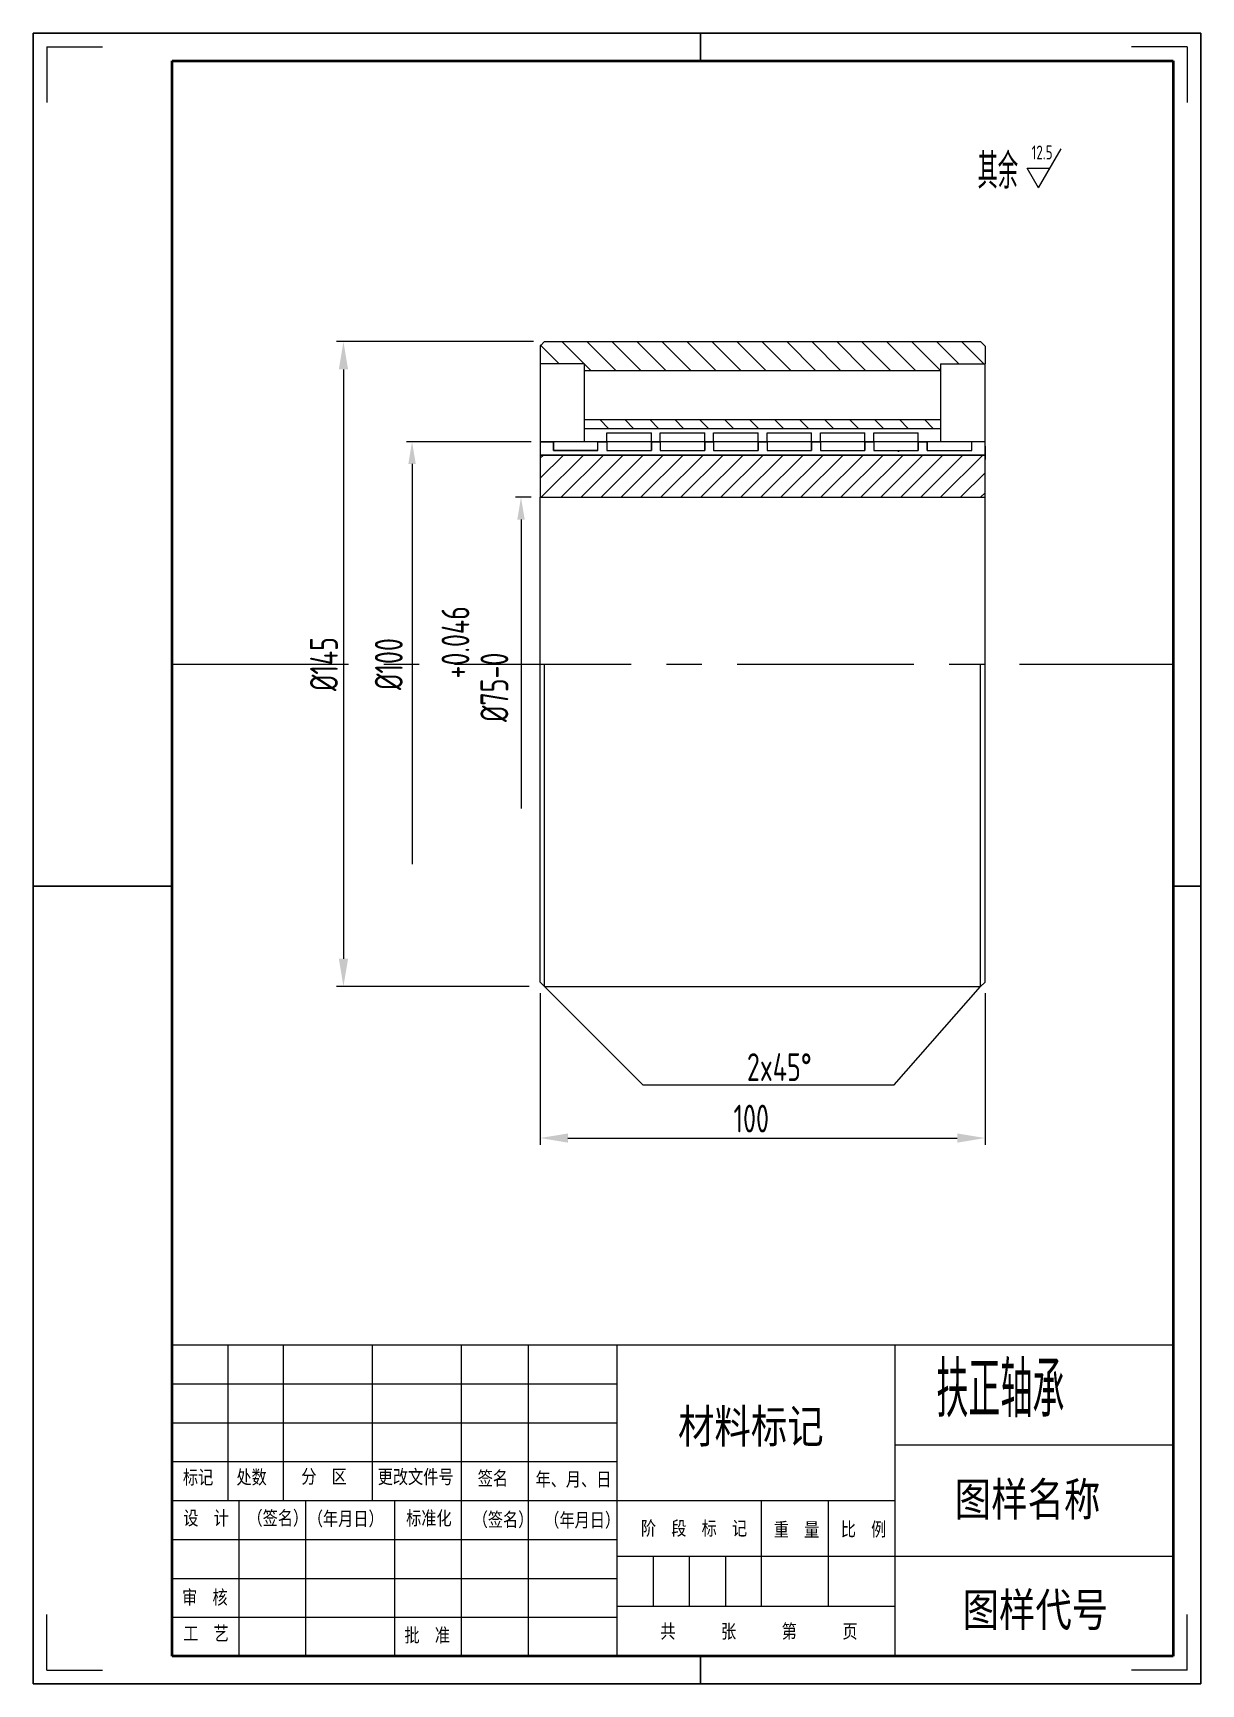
# Model space of a CAD drawing. Header units: millimetres. Extents: x 436 to 5898, y 1945 to 3729.
# Drawn here: x 1483.6 to 1693.6, y 2993.3 to 3290.3 of the extents above; entities that cross this region are included whole.
import ezdxf

# ---------------------------------------------------------------- set-up
doc = ezdxf.new("R2010")
doc.units = ezdxf.units.MM
doc.linetypes.add('CENTER', pattern=[50.8, 31.75, -6.35, 6.35, -6.35])
for name, color, linetype, lineweight in [('中心线层', 1, 'CENTER', 25), ('总内框线', 7, 'Continuous', 50), ('总外框线', 7, 'Continuous', 30), ('标注层', 3, 'Continuous', 25)]:
    doc.layers.add(name, color=color, linetype=linetype, lineweight=lineweight)
doc.styles.add('陈杰（2）', font='gbenor.shx', dxfattribs={"width": 0.8, "bigfont": 'gbcbig.shx'})
doc.dimstyles.new('副本 ISO-25$0', dxfattribs={"dimtxt": 5, "dimasz": 5, "dimexe": 1.25, "dimexo": 2, "dimgap": 1, "dimtad": 1, "dimdec": 3, "dimlfac": 3.999915, "dimdsep": 46, "dimtxsty": '陈杰（2）', "dimcen": 2.5, "dimadec": 0, "dimazin": 0, "dimtfac": 1, "dimtdec": 3, "dimtmove": 1, "dimatfit": 3, "dimfxl": 1, "dimarcsym": 0})
pattern_1 = [(50, (-2049.93, 88.41), (109.3108, -9.5635), [11.43, -125.73]), (355, (-2049.93, 88.41), (-21.146, 114.634), [9.144, -100.5844]), (100.4514, (-2040.82, 87.62), (88.1647, 105.0707), [9.714, -106.8541]), (46.1842, (-2049.93, 118.9), (162.6474, -25.2254), [17.145, -188.595]), (96.6356, (-2036.38, 116.8), (142.4425, 148.4557), [14.571, -160.2814]), (351.184, (-2049.93, 118.9), (142.4425, 148.4557), [13.716, -150.876]), (21, (-2034.69, 111.27), (90.9686, -61.3591), [11.43, -125.73]), (326, (-2034.69, 111.27), (37.0812, 110.5128), [9.144, -100.584]), (71.4514, (-2027.11, 106.16), (128.0499, 49.1537), [9.714, -106.854]), (37.5, (-2049.93, 88.414), (1.85316, 50.73302), [0, -99.3648, 0, -102.108, 0, -100.965]), (7.5, (-2049.93, 88.414), (40.0918, 60.10834), [0, -58.2168, 0, -97.0788, 0, -38.481]), (327.5, (-2083.916, 88.414), (81.35436, -3.43725), [0, -38.1, 0, -118.872, 0, -157.734]), (317.5, (-2099.156, 88.414), (88.8775, 15.2559), [0, -49.53, 0, -78.9432, 0, -112.014])]

# ---------------------------------------------------------------- blocks, each defined once
blk = doc.blocks.new('*D35')
at = {"layer": 'Defpoints', "color": 0, "transparency": 16777216}
for p in [(1575.54, 3234.77), (1539.37, 3118.77), (1574.74, 3118.77)]:
    blk.add_point(p, dxfattribs=at)
at = {"layer": '标注层', "color": 0, "lineweight": -2, "transparency": 16777216}
for p, q in [((1573.54, 3234.77), (1538.12, 3234.77)), ((1539.37, 3229.77), (1539.37, 3123.77)), ((1572.74, 3118.77), (1538.12, 3118.77))]:
    blk.add_line(p, q, dxfattribs=at)
at = {"layer": '标注层', "color": 0, "transparency": 16777216}
for points in [[(1538.54, 3229.77), (1540.21, 3229.77), (1539.37, 3234.77)], [(1538.54, 3123.77), (1540.21, 3123.77), (1539.37, 3118.77)]]:
    blk.add_solid(points, dxfattribs=at)
at = {"layer": '标注层', "color": 0, "transparency": 16777216, "insert": (1535.87, 3176.77), "char_height": 5, "attachment_point": 5, "rotation": 90, "style": '陈杰（2）'}
blk.add_mtext('%%C145', dxfattribs=at)
blk = doc.blocks.new('*D36')
at = {"layer": 'Defpoints', "color": 0, "transparency": 16777216}
for p in [(1574.74, 3119.57), (1654.74, 3119.57), (1654.74, 3091.5)]:
    blk.add_point(p, dxfattribs=at)
at = {"layer": '标注层', "color": 0, "lineweight": -2, "transparency": 16777216}
for p, q in [((1574.74, 3117.57), (1574.74, 3090.25)), ((1654.74, 3117.57), (1654.74, 3090.25)), ((1579.74, 3091.5), (1649.74, 3091.5))]:
    blk.add_line(p, q, dxfattribs=at)
at = {"layer": '标注层', "color": 0, "transparency": 16777216}
for points in [[(1579.74, 3092.33), (1579.74, 3090.67), (1574.74, 3091.5)], [(1649.74, 3092.33), (1649.74, 3090.67), (1654.74, 3091.5)]]:
    blk.add_solid(points, dxfattribs=at)
at = {"layer": '标注层', "color": 0, "transparency": 16777216, "insert": (1612.7, 3095), "char_height": 5, "attachment_point": 5, "style": '陈杰（2）'}
blk.add_mtext('100', dxfattribs=at)

msp = doc.modelspace()

# ---------------------------------------------------------------- hatches: boundary and pattern name
h = msp.add_hatch()
h.set_pattern_fill('ANSI31', color=2, angle=90)
h.set_pattern_definition([(135, (-2403.531, 88.4144), (-2.245064, -2.245064), [])])
h.paths.add_polyline_path([(1646.73577, 3219.17095), (1646.73577, 3220.77095), (1582.73577, 3220.77095), (1582.73577, 3219.17095)])
h = msp.add_hatch()
h.set_pattern_fill('AR-CONC', color=2, scale=0.6)
h.set_pattern_definition(pattern_1)
h.paths.add_polyline_path([(1586.73577, 3218.37095), (1594.73577, 3218.37095), (1594.73577, 3216.77095), (1596.33577, 3216.77095), (1596.33577, 3218.37095), (1604.33577, 3218.37095), (1604.33577, 3216.77095), (1605.93577, 3216.77095), (1605.93577, 3218.37095), (1613.93577, 3218.37095), (1613.93577, 3216.77095), (1615.53577, 3216.77095), (1615.53577, 3218.37095), (1623.53577, 3218.37095), (1623.53577, 3216.77095), (1625.13577, 3216.77095), (1625.13577, 3218.37095), (1633.13577, 3218.37095), (1633.13577, 3216.77095), (1634.73577, 3216.77095), (1634.73577, 3218.37095), (1642.73577, 3218.37095), (1642.73577, 3216.77095), (1646.73577, 3216.77095), (1646.73577, 3219.17095), (1582.73577, 3219.17095), (1582.73577, 3216.77095), (1586.73577, 3216.77095)])
h.paths.add_polyline_path([(1654.73577, 3214.37095), (1654.73577, 3216.77095), (1652.33577, 3216.77095), (1652.33577, 3215.17095), (1644.33577, 3215.17095), (1644.33577, 3216.77095), (1642.73577, 3216.77095), (1642.73577, 3215.17095), (1634.73577, 3215.17095), (1634.73577, 3216.77095), (1633.13577, 3216.77095), (1633.13577, 3215.17095), (1625.13577, 3215.17095), (1625.13577, 3216.77095), (1623.53577, 3216.77095), (1623.53577, 3215.17095), (1615.53577, 3215.17095), (1615.53577, 3216.77095), (1613.93577, 3216.77095), (1613.93577, 3215.17095), (1605.93577, 3215.17095), (1605.93577, 3216.77095), (1604.33577, 3216.77095), (1604.33577, 3215.17095), (1596.33577, 3215.17095), (1596.33577, 3216.77095), (1594.73577, 3216.77095), (1594.73577, 3215.17095), (1586.73577, 3215.17095), (1586.73577, 3216.77095), (1585.13577, 3216.77095), (1585.13577, 3215.17095), (1577.13577, 3215.17095), (1577.13577, 3216.77095), (1574.73577, 3216.77095), (1574.73577, 3214.37095)])
h = msp.add_hatch()
h.set_pattern_fill('AR-CONC', color=2, scale=0.6)
h.set_pattern_definition(pattern_1)
h.paths.add_polyline_path([(1594.73577, 3215.17095), (1586.73577, 3215.17095), (1586.73577, 3216.77095), (1585.13577, 3216.77095), (1585.13577, 3215.17095), (1577.13577, 3215.17095), (1577.13577, 3216.77095), (1574.73577, 3216.77095), (1574.73577, 3214.37095), (1654.73577, 3214.37095), (1654.73577, 3216.77095), (1652.33577, 3216.77095), (1652.33577, 3215.17095), (1644.33577, 3215.17095), (1644.33577, 3216.77095), (1642.73577, 3216.77095), (1642.73577, 3215.17095), (1634.73577, 3215.17095), (1634.73577, 3216.77095), (1633.13577, 3216.77095), (1633.13577, 3215.17095), (1625.13577, 3215.17095), (1625.13577, 3216.77095), (1623.53577, 3216.77095), (1623.53577, 3215.17095), (1615.53577, 3215.17095), (1615.53577, 3216.77095), (1613.93577, 3216.77095), (1613.93577, 3215.17095), (1605.93577, 3215.17095), (1605.93577, 3216.77095), (1604.33577, 3216.77095), (1604.33577, 3215.17095), (1596.33577, 3215.17095), (1596.33577, 3216.77095), (1594.73577, 3216.77095)])
h = msp.add_hatch()
h.set_pattern_fill('AR-CONC', color=2, scale=0.6)
h.set_pattern_definition(pattern_1)
h.paths.add_polyline_path([(1586.73577, 3215.17095), (1586.73577, 3216.77095), (1585.13577, 3216.77095), (1585.13577, 3215.17095), (1577.13577, 3215.17095), (1577.13577, 3216.77095), (1574.73577, 3216.77095), (1574.73577, 3214.37095), (1654.73577, 3214.37095), (1654.73577, 3216.77095), (1652.33577, 3216.77095), (1652.33577, 3215.17095), (1644.33577, 3215.17095), (1644.33577, 3216.77095), (1642.73577, 3216.77095), (1642.73577, 3215.17095), (1634.73577, 3215.17095), (1634.73577, 3216.77095), (1633.13577, 3216.77095), (1633.13577, 3215.17095), (1625.13577, 3215.17095), (1625.13577, 3216.77095), (1623.53577, 3216.77095), (1623.53577, 3215.17095), (1615.53577, 3215.17095), (1615.53577, 3216.77095), (1613.93577, 3216.77095), (1613.93577, 3215.17095), (1605.93577, 3215.17095), (1605.93577, 3216.77095), (1604.33577, 3216.77095), (1604.33577, 3215.17095), (1596.33577, 3215.17095), (1596.33577, 3216.77095), (1594.73577, 3216.77095), (1594.73577, 3215.17095)])
h = msp.add_hatch()
h.set_pattern_fill('AR-CONC', color=2, scale=0.6)
h.set_pattern_definition(pattern_1)
h.paths.add_polyline_path([(1654.73577, 3214.37095), (1654.73577, 3216.77095), (1652.33577, 3216.77095), (1652.33577, 3215.17095), (1644.33577, 3215.17095), (1644.33577, 3216.77095), (1642.73577, 3216.77095), (1642.73577, 3215.17095), (1634.73577, 3215.17095), (1634.73577, 3216.77095), (1633.13577, 3216.77095), (1633.13577, 3215.17095), (1625.13577, 3215.17095), (1625.13577, 3216.77095), (1623.53577, 3216.77095), (1623.53577, 3215.17095), (1615.53577, 3215.17095), (1615.53577, 3216.77095), (1613.93577, 3216.77095), (1613.93577, 3215.17095), (1605.93577, 3215.17095), (1605.93577, 3216.77095), (1604.33577, 3216.77095), (1604.33577, 3215.17095), (1596.33577, 3215.17095), (1596.33577, 3216.77095), (1594.73577, 3216.77095), (1594.73577, 3215.17095), (1586.73577, 3215.17095), (1586.73577, 3216.77095), (1585.13577, 3216.77095), (1585.13577, 3215.17095), (1577.13577, 3215.17095), (1577.13577, 3216.77095), (1574.73577, 3216.77095), (1574.73577, 3214.37095)])
h = msp.add_hatch()
h.set_pattern_fill('AR-CONC', color=2, scale=0.6)
h.set_pattern_definition(pattern_1)
h.paths.add_polyline_path([(1654.73577, 3214.37095), (1654.73577, 3216.77095), (1652.33577, 3216.77095), (1652.33577, 3215.17095), (1644.33577, 3215.17095), (1644.33577, 3216.77095), (1642.73577, 3216.77095), (1642.73577, 3215.17095), (1634.73577, 3215.17095), (1634.73577, 3216.77095), (1633.13577, 3216.77095), (1633.13577, 3215.17095), (1625.13577, 3215.17095), (1625.13577, 3216.77095), (1623.53577, 3216.77095), (1623.53577, 3215.17095), (1615.53577, 3215.17095), (1615.53577, 3216.77095), (1613.93577, 3216.77095), (1613.93577, 3215.17095), (1605.93577, 3215.17095), (1605.93577, 3216.77095), (1604.33577, 3216.77095), (1604.33577, 3215.17095), (1596.33577, 3215.17095), (1596.33577, 3216.77095), (1594.73577, 3216.77095), (1594.73577, 3215.17095), (1586.73577, 3215.17095), (1586.73577, 3216.77095), (1585.13577, 3216.77095), (1585.13577, 3215.17095), (1577.13577, 3215.17095), (1577.13577, 3216.77095), (1574.73577, 3216.77095), (1574.73577, 3214.37095)])
h = msp.add_hatch()
h.set_pattern_fill('AR-CONC', color=2, scale=0.6)
h.set_pattern_definition(pattern_1)
h.paths.add_polyline_path([(1574.73577, 3214.37095), (1654.73577, 3214.37095), (1654.73577, 3216.77095), (1652.33577, 3216.77095), (1652.33577, 3215.17095), (1644.33577, 3215.17095), (1644.33577, 3216.77095), (1642.73577, 3216.77095), (1642.73577, 3215.17095), (1634.73577, 3215.17095), (1634.73577, 3216.77095), (1633.13577, 3216.77095), (1633.13577, 3215.17095), (1625.13577, 3215.17095), (1625.13577, 3216.77095), (1623.53577, 3216.77095), (1623.53577, 3215.17095), (1615.53577, 3215.17095), (1615.53577, 3216.77095), (1613.93577, 3216.77095), (1613.93577, 3215.17095), (1605.93577, 3215.17095), (1605.93577, 3216.77095), (1604.33577, 3216.77095), (1604.33577, 3215.17095), (1596.33577, 3215.17095), (1596.33577, 3216.77095), (1594.73577, 3216.77095), (1594.73577, 3215.17095), (1586.73577, 3215.17095), (1586.73577, 3216.77095), (1585.13577, 3216.77095), (1585.13577, 3215.17095), (1577.13577, 3215.17095), (1577.13577, 3216.77095), (1574.73577, 3216.77095)])
h = msp.add_hatch()
h.set_pattern_fill('ANSI31', color=2, scale=0.8)
h.set_pattern_definition([(45, (-2049.931, 88.4144), (-1.7960512, 1.7960512), [])])
h.paths.add_polyline_path([(1654.73577, 3206.77095), (1654.73577, 3214.37095), (1574.73577, 3214.37095), (1574.73577, 3206.77095)])
at = {"layer": '标注层'}
h = msp.add_hatch(dxfattribs=at)
h.set_pattern_fill('ANSI31', color=2, angle=90)
h.set_pattern_definition([(135, (-3144.9633, 1214.224), (-2.245064, -2.245064), [])])
h.paths.add_polyline_path([(1601.54457, 3234.77095), (1574.73577, 3234.77095), (1574.73577, 3230.77095), (1582.73577, 3230.77095), (1582.73577, 3229.57095), (1646.73577, 3229.57095), (1646.73577, 3230.77095), (1654.73577, 3230.77095), (1654.73577, 3234.77095), (1602.07257, 3234.77095)])

# ---------------------------------------------------------------- linework, layer by layer
for p, q in [((1691.07254, 3287.79513), (1681.07254, 3287.79513)), ((1691.07254, 3287.79513), (1691.07254, 3277.79513)), ((1486.05893, 3287.78976), (1496.05893, 3287.78976)), ((1486.05893, 3287.78976), (1486.05893, 3277.78976)), ((1575.53577, 3234.77095), (1574.73577, 3233.97095)), ((1575.53577, 3234.77095), (1653.93577, 3234.77095)), ((1601.54457, 3234.77095), (1602.07257, 3234.77095)), ((1654.73577, 3233.97095), (1653.93577, 3234.77095)), ((1574.73577, 3233.97095), (1574.73577, 3206.77095)), ((1654.73577, 3233.97095), (1654.73577, 3230.77095)), ((1582.73577, 3230.77095), (1574.73577, 3230.77095)), ((1582.73577, 3216.77095), (1582.73577, 3230.77095)), ((1582.73577, 3229.57095), (1646.73577, 3229.57095)), ((1646.73577, 3230.77095), (1646.73577, 3216.77095)), ((1646.73577, 3230.77095), (1654.73577, 3230.77095)), ((1654.73577, 3119.57095), (1654.73577, 3230.77095)), ((1654.73577, 3216.77095), (1654.73577, 3224.37095)), ((1582.73577, 3220.77095), (1646.73577, 3220.77095)), ((1654.73577, 3216.77095), (1574.73577, 3216.77095)), ((1574.73577, 3216.77095), (1577.13577, 3216.77095)), ((1577.13577, 3216.77095), (1574.73577, 3216.77095)), ((1574.73577, 3216.77095), (1574.73577, 3214.37095)), ((1574.73577, 3216.77095), (1577.13577, 3216.77095)), ((1577.13577, 3215.17095), (1577.13577, 3216.77095)), ((1577.13577, 3216.77095), (1577.13577, 3215.17095)), ((1582.73577, 3219.17095), (1646.73577, 3219.17095)), ((1585.13577, 3215.17095), (1585.13577, 3216.77095)), ((1585.13577, 3215.17095), (1585.13577, 3216.77095)), ((1585.13577, 3216.77095), (1586.73577, 3216.77095)), ((1586.73577, 3216.77095), (1586.73577, 3218.37095)), ((1586.73577, 3218.37095), (1594.73577, 3218.37095)), ((1586.73577, 3216.77095), (1586.73577, 3215.17095)), ((1586.73577, 3216.77095), (1586.73577, 3215.17095)), ((1594.73577, 3216.77095), (1594.73577, 3218.37095)), ((1594.73577, 3216.77095), (1594.73577, 3215.17095)), ((1594.73577, 3216.77095), (1596.33577, 3216.77095)), ((1594.73577, 3215.17095), (1594.73577, 3216.77095)), ((1596.33577, 3216.77095), (1596.33577, 3218.37095)), ((1596.33577, 3218.37095), (1604.33577, 3218.37095)), ((1596.33577, 3216.77095), (1596.33577, 3215.17095)), ((1596.33577, 3216.77095), (1596.33577, 3215.17095)), ((1604.33577, 3216.77095), (1604.33577, 3218.37095)), ((1604.33577, 3216.77095), (1604.33577, 3215.17095)), ((1604.33577, 3215.17095), (1604.33577, 3216.77095)), ((1604.33577, 3216.77095), (1605.93577, 3216.77095)), ((1605.93577, 3216.77095), (1605.93577, 3218.37095)), ((1605.93577, 3218.37095), (1613.93577, 3218.37095)), ((1605.93577, 3216.77095), (1605.93577, 3215.17095)), ((1605.93577, 3216.77095), (1605.93577, 3215.17095)), ((1613.93577, 3216.77095), (1613.93577, 3218.37095)), ((1613.93577, 3216.77095), (1613.93577, 3215.17095)), ((1613.93577, 3215.17095), (1613.93577, 3216.77095)), ((1613.93577, 3216.77095), (1615.53577, 3216.77095)), ((1615.53577, 3216.77095), (1615.53577, 3218.37095)), ((1615.53577, 3218.37095), (1623.53577, 3218.37095)), ((1615.53577, 3216.77095), (1615.53577, 3215.17095)), ((1615.53577, 3216.77095), (1615.53577, 3215.17095)), ((1623.53577, 3216.77095), (1623.53577, 3218.37095)), ((1623.53577, 3216.77095), (1623.53577, 3215.17095)), ((1623.53577, 3215.17095), (1623.53577, 3216.77095)), ((1623.53577, 3216.77095), (1625.13577, 3216.77095)), ((1625.13577, 3216.77095), (1625.13577, 3218.37095)), ((1625.13577, 3218.37095), (1633.13577, 3218.37095)), ((1625.13577, 3216.77095), (1625.13577, 3215.17095)), ((1625.13577, 3216.77095), (1625.13577, 3215.17095)), ((1633.13577, 3216.77095), (1633.13577, 3218.37095)), ((1633.13577, 3216.77095), (1633.13577, 3215.17095)), ((1633.13577, 3216.77095), (1634.73577, 3216.77095)), ((1633.13577, 3215.17095), (1633.13577, 3216.77095)), ((1634.73577, 3216.77095), (1634.73577, 3218.37095)), ((1634.73577, 3218.37095), (1642.73577, 3218.37095)), ((1634.73577, 3216.77095), (1634.73577, 3215.17095)), ((1634.73577, 3216.77095), (1634.73577, 3215.17095)), ((1642.73577, 3216.77095), (1642.73577, 3218.37095)), ((1642.73577, 3216.77095), (1642.73577, 3215.17095)), ((1642.73577, 3215.17095), (1642.73577, 3216.77095)), ((1642.73577, 3216.77095), (1644.33577, 3216.77095)), ((1644.33577, 3215.17095), (1644.33577, 3216.77095)), ((1644.33577, 3216.77095), (1644.33577, 3215.17095)), ((1652.33577, 3215.17095), (1652.33577, 3216.77095)), ((1654.73577, 3214.37095), (1574.73577, 3214.37095)), ((1574.73577, 3214.37095), (1654.73577, 3214.37095)), ((1585.13577, 3215.17095), (1577.13577, 3215.17095)), ((1577.13577, 3215.17095), (1585.13577, 3215.17095)), ((1586.73577, 3215.17095), (1594.73577, 3215.17095)), ((1586.73577, 3215.17095), (1594.73577, 3215.17095)), ((1596.33577, 3215.17095), (1604.33577, 3215.17095)), ((1596.33577, 3215.17095), (1604.33577, 3215.17095)), ((1605.93577, 3215.17095), (1613.93577, 3215.17095)), ((1605.93577, 3215.17095), (1613.93577, 3215.17095)), ((1615.53577, 3215.17095), (1623.53577, 3215.17095)), ((1615.53577, 3215.17095), (1623.53577, 3215.17095)), ((1625.13577, 3215.17095), (1633.13577, 3215.17095)), ((1625.13577, 3215.17095), (1633.13577, 3215.17095)), ((1634.73577, 3215.17095), (1642.73577, 3215.17095)), ((1634.73577, 3215.17095), (1642.73577, 3215.17095)), ((1644.33577, 3215.17095), (1652.33577, 3215.17095)), ((1644.33577, 3215.17095), (1652.33577, 3215.17095)), ((1654.73577, 3213.57095), (1654.73577, 3215.97095)), ((1654.73577, 3215.97095), (1654.73577, 3213.57095)), ((1574.73577, 3206.77095), (1654.73577, 3206.77095)), ((1574.73577, 3119.57095), (1574.73577, 3206.77095)), ((1575.53577, 3118.77095), (1575.53577, 3176.77095)), ((1653.93577, 3118.77095), (1653.93577, 3176.77095)), ((1575.53577, 3118.77095), (1574.73577, 3119.57095)), ((1575.53577, 3118.77095), (1653.93577, 3118.77095)), ((1601.54457, 3118.77095), (1602.07257, 3118.77095)), ((1653.93577, 3118.77095), (1654.73577, 3119.57095)), ((1508.55893, 3054.28976), (1688.55893, 3054.28976)), ((1508.55893, 2998.28976), (1508.55893, 3054.28976)), ((1518.55893, 3054.28976), (1518.55893, 3026.28976)), ((1528.55893, 3054.28976), (1528.55893, 3026.28976)), ((1544.55893, 3054.28976), (1544.55893, 3026.28976)), ((1560.55893, 3054.28976), (1560.55893, 3026.28976)), ((1572.55893, 3054.28976), (1572.55893, 2998.28976)), ((1588.55893, 3054.28976), (1588.55893, 2998.28976)), ((1638.55893, 2998.28976), (1638.55893, 3054.28976)), ((1508.55893, 3047.28976), (1588.55893, 3047.28976)), ((1508.55893, 3040.28976), (1588.55893, 3040.28976)), ((1638.55893, 3036.28976), (1688.55893, 3036.28976)), ((1508.55893, 3033.28976), (1588.55893, 3033.28976)), ((1508.55893, 3026.28976), (1638.55893, 3026.28976)), ((1520.55893, 3026.28976), (1520.55893, 2998.28976)), ((1532.55893, 3026.28976), (1532.55893, 2998.28976)), ((1548.55893, 3026.28976), (1548.55893, 2998.28976)), ((1560.55893, 3026.28976), (1560.55893, 2998.28976)), ((1614.55893, 3007.28976), (1614.55893, 3026.28976)), ((1626.55893, 3007.28976), (1626.55893, 3026.28976)), ((1508.55893, 3019.28976), (1588.55893, 3019.28976)), ((1588.55893, 3016.28976), (1638.55893, 3016.28976)), ((1595.05893, 3016.28976), (1595.05893, 3007.28976)), ((1601.55893, 3016.28976), (1601.55893, 3007.28976)), ((1608.05893, 3016.28976), (1608.05893, 3007.28976)), ((1638.55893, 3016.28976), (1688.55893, 3016.28976)), ((1508.55893, 3012.28976), (1588.55893, 3012.28976)), ((1486.05893, 2995.78976), (1486.05893, 3005.78976)), ((1588.55893, 3007.28976), (1638.55893, 3007.28976)), ((1691.07254, 2995.7844), (1691.07254, 3005.7844)), ((1508.55893, 3005.28976), (1588.55893, 3005.28976)), ((1486.05893, 2995.78976), (1496.05893, 2995.78976)), ((1691.07254, 2995.7844), (1681.07254, 2995.7844))]:
    msp.add_line(p, q)
at = {"layer": '中心线层'}
msp.add_line((1508.55893, 3176.77095), (1688.55893, 3176.77095), dxfattribs=at)
at = {"layer": '总内框线'}
for p, q in [((1508.55893, 2998.28976), (1508.55893, 3285.28976)), ((1508.55893, 3285.28976), (1688.55893, 3285.28976)), ((1688.55893, 3285.28976), (1688.55893, 2998.28976)), ((1688.55893, 2998.28976), (1508.55893, 2998.28976))]:
    msp.add_line(p, q, dxfattribs=at)
at = {"layer": '总外框线'}
for p, q in [((1483.55893, 2993.28976), (1483.55893, 3290.28976)), ((1483.55893, 3290.28976), (1693.55893, 3290.28976)), ((1603.55893, 3290.28976), (1603.55893, 3285.28976)), ((1693.55893, 3290.28976), (1693.55893, 2993.28976)), ((1483.55893, 3136.78976), (1508.55893, 3136.78976)), ((1688.55893, 3136.78976), (1693.55893, 3136.78976)), ((1603.55893, 2993.28976), (1603.55893, 2998.28976)), ((1693.55893, 2993.28976), (1483.55893, 2993.28976))]:
    msp.add_line(p, q, dxfattribs=at)
at = {"layer": '标注层'}
for p, q in [((1664.35565, 3262.4572), (1668.40314, 3269.4572)), ((1664.35565, 3262.4572), (1662.3319, 3265.9572)), ((1662.3319, 3265.9572), (1666.3794, 3265.9572)), ((1573.13577, 3216.77095), (1550.70548, 3216.77095)), ((1551.70548, 3212.77095), (1551.70548, 3140.77095)), ((1573.13577, 3206.77095), (1570.29904, 3206.77095)), ((1571.29904, 3202.77095), (1571.29904, 3150.77095)), ((1575.53577, 3118.77095), (1593.21695, 3101.08977)), ((1638.36687, 3101.08977), (1653.93577, 3118.77095)), ((1593.21695, 3101.08977), (1638.36687, 3101.08977))]:
    msp.add_line(p, q, dxfattribs=at)
for points in [[(1551.03881, 3212.77095), (1552.37214, 3212.77095), (1551.70548, 3216.77095)], [(1570.63237, 3202.77095), (1571.96571, 3202.77095), (1571.29904, 3206.77095)]]:
    msp.add_solid(points, dxfattribs=at)

# ---------------------------------------------------------------- texts
at = {"width": 93.0192856, "attachment_point": 1, "style": '陈杰（2）'}
for s, insert, char_height in [('{\\fSimSun|b0|i0|c134|p2;材料标记}', (1599.52628, 3042.65158), 6), ('{\\fSimSun|b0|i0|c134|p2;标记}', (1510.51376, 3031.73029), 2.5), ('{\\fSimSun|b0|i0|c134|p2;处数}', (1520.13489, 3031.74519), 2.5), ('{\\fSimSun|b0|i0|c134|p2;分\u3000区}', (1531.79585, 3031.86935), 2.5), ('{\\fSimSun|b0|i0|c134|p2;更改文件号}', (1545.53062, 3031.81472), 2.5), ('{\\fSimSun|b0|i0|c134|p2;签名}', (1563.51501, 3031.55646), 2.5), ('{\\fSimSun|b0|i0|c134|p2;年、月、日}', (1573.90957, 3031.36277), 2.5), ('{\\fSimSun|b0|i0|c134|p2;图样名称}', (1649.28932, 3029.52517), 6), ('{\\fSimSun|b0|i0|c134|p2;设\u3000计}', (1510.57325, 3024.38983), 2.5), ('{\\fSimSun|b0|i0|c134|p2;（签名）}', (1522.11522, 3024.38983), 2.5), ('{\\fSimSun|b0|i0|c134|p2;\u3000（年月日）}', (1530.24049, 3024.27561), 2.5), ('{\\fSimSun|b0|i0|c134|p2;标准化}', (1550.64716, 3024.37494), 2.5), ('{\\fSimSun|b0|i0|c134|p2;（签名）}', (1562.61409, 3024.12661), 2.5), ('{\\fSimSun|b0|i0|c134|p2;（年月日）}', (1575.48193, 3024.02728), 2.5), ('{\\fSimSun|b0|i0|c134|p2;阶\u3000段\u3000标\u3000记}', (1592.86288, 3022.5423), 2.5), ('{\\fSimSun|b0|i0|c134|p2;重\u3000量}', (1616.74574, 3022.31385), 2.5), ('{\\fSimSun|b0|i0|c134|p2;比\u3000例}', (1628.79766, 3022.38338), 2.5), ('{\\fSimSun|b0|i0|c134|p2;审\u3000核}', (1510.36927, 3010.12114), 2.5), ('{\\fSimSun|b0|i0|c134|p2;图样代号}', (1650.69169, 3009.64933), 6), ('{\\fSimSun|b0|i0|c134|p2;工\u3000艺}', (1510.57325, 3003.63492), 2.5), ('{\\fSimSun|b0|i0|c134|p2;批\u3000准}', (1550.34119, 3003.31706), 2.5), ('{\\fSimSun|b0|i0|c134|p2;共\u3000\u3000\u3000张\u3000\u3000\u3000第\u3000\u3000\u3000页}', (1596.35606, 3004.01734), 2.5)]:
    msp.add_mtext(s, dxfattribs=dict(at, insert=insert, char_height=char_height))
at = {"layer": '总内框线', "insert": (1645.97297, 3051.25161), "char_height": 10, "attachment_point": 1, "style": '陈杰（2）'}
msp.add_mtext_dynamic_manual_height_columns('扶正轴承', width=39.5489791, gutter_width=99.96479, heights=[0], dxfattribs=at)
at = {"layer": '标注层', "insert": (1663.11237, 3270.05801), "char_height": 2.5, "attachment_point": 1, "style": '陈杰（2）'}
msp.add_mtext_dynamic_manual_height_columns('12.5', width=12.1429296, gutter_width=99.96479, heights=[0], dxfattribs=at)
at = {"layer": '标注层', "attachment_point": 1, "style": '陈杰（2）'}
for s, insert, char_height, width in [('其余', (1653.38048, 3268.62222), 6.3335, 11.0974874), ('2x45°', (1611.91931, 3106.76724), 5, 3.5857638)]:
    msp.add_mtext(s, dxfattribs=dict(at, insert=insert, char_height=char_height, width=width))
at = {"layer": '标注层', "char_height": 5, "attachment_point": 5, "rotation": 90, "style": '陈杰（2）'}
for s, insert in [('%%C75\\S+0.046^ -0;', (1563.01216, 3176.77095)), ('%%C100', (1547.51982, 3176.77095))]:
    msp.add_mtext(s, dxfattribs=dict(at, insert=insert))

# ---------------------------------------------------------------- dimensions: what is measured, and where the dimension line sits
at = {"layer": '标注层'}
dim = msp.add_linear_dim(base=(1539.37326, 3118.77095), p1=(1575.53577, 3234.77095), p2=(1574.73577, 3118.77095), angle=90, text='%%C145', dimstyle='副本 ISO-25$0', dxfattribs=at)
dim.commit()
dim.dimension.update_dxf_attribs({"geometry": '*D35', "text_midpoint": (1539.37326, 3176.77095), "dimtype": 160})
dim = msp.add_linear_dim(base=(1654.73577, 3091.50111), p1=(1574.73577, 3119.57095), p2=(1654.73577, 3119.57095), text='100', dimstyle='副本 ISO-25$0', dxfattribs=at)
dim.commit()
dim.dimension.update_dxf_attribs({"geometry": '*D36', "text_midpoint": (1612.69989, 3091.50111), "dimtype": 160})

doc.saveas('drawing.dxf')
